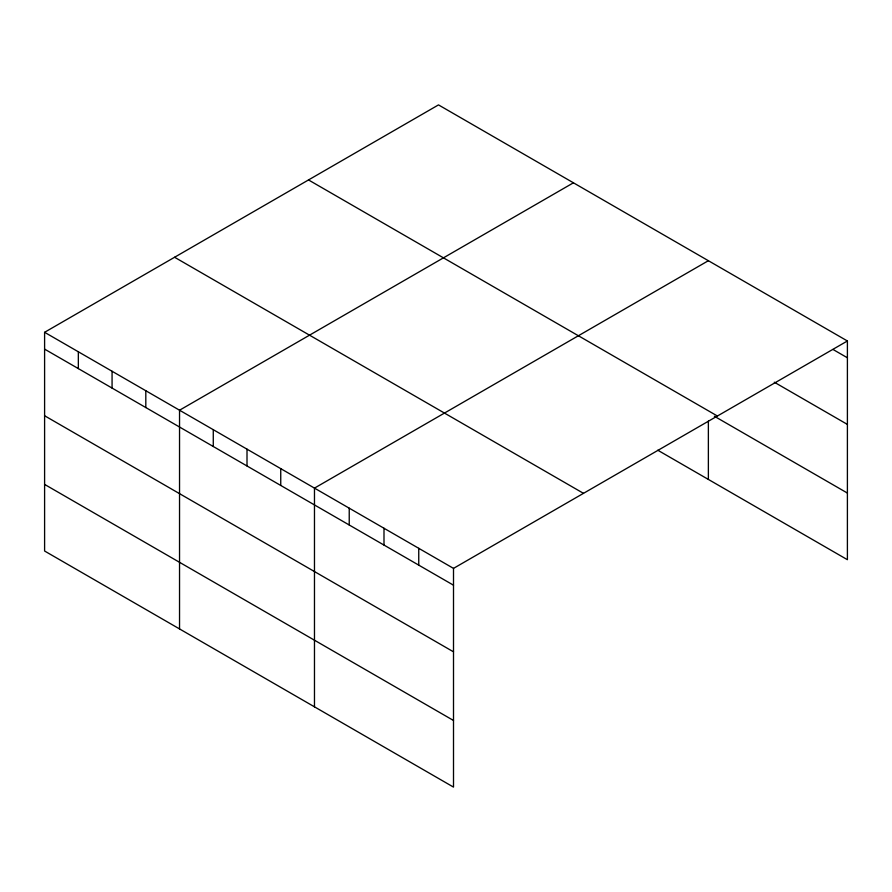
<?xml version="1.0" encoding="UTF-8"?>
<svg xmlns="http://www.w3.org/2000/svg" width="892" height="892" viewBox="0 0 892 892"><rect width="100%" height="100%" fill="white"/><g stroke="black" fill="none" stroke-linecap="round" stroke-linejoin="round"><path stroke-width="1.34" d="M453.504 651.829L453.504 568.382L44.6 332.303L44.6 551.022L453.504 787.101L453.504 651.829L44.6 415.75M657.772 450.215L847.4 559.697L847.4 340.978L438.496 104.899L44.6 332.303M573.433 182.804L179.537 410.22L179.537 628.938M708.371 260.709L314.475 488.125L314.475 706.843M453.504 568.382L847.4 340.978M833.017 349.474L847.4 357.781M774.289 382.2L847.4 424.414M308.509 179.939L717.413 416.018M714.369 416.252L847.4 493.064M174.587 257.264L583.491 493.343M44.6 349.118L453.504 585.197M44.6 484.401L453.504 720.48M708.371 421.124L708.371 479.428M418.749 548.324L418.749 565.127M383.995 528.254L383.995 545.057M349.229 508.184L349.229 524.998M280.746 468.646L280.746 485.449M247.006 449.167L247.006 465.97M213.277 429.688L213.277 446.502M145.809 390.741L145.809 407.544M112.069 371.262L112.069 388.065M78.34 351.782L78.34 368.597"/></g></svg>
